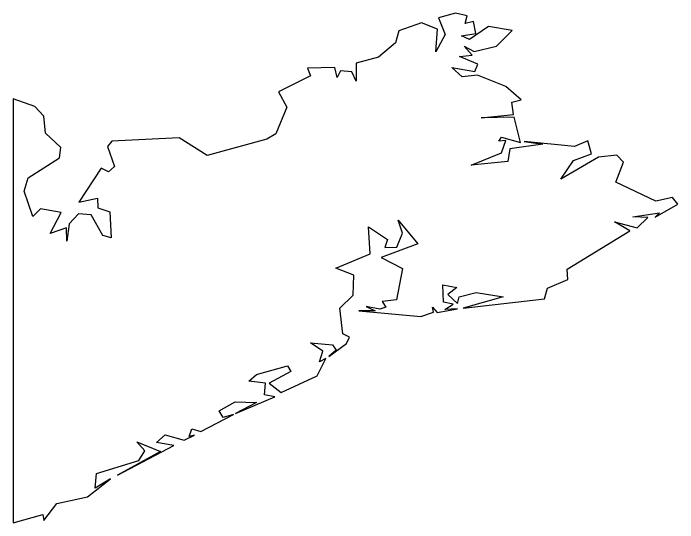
# Model space of a CAD drawing. Header units: metres. Extents: x 0 to 1325, y -1 to 773.
# Drawn here: x 0 to 38.13, y 80.66 to 109.88 of the extents above; entities that cross this region are included whole.
import ezdxf

# ---------------------------------------------------------------- set-up
doc = ezdxf.new("R2010")
doc.units = ezdxf.units.M

msp = doc.modelspace()

# ---------------------------------------------------------------- linework, layer by layer
at = {"layer": 'CUT'}
msp.add_lwpolyline([(1.69, 81.128), (1.76, 80.778), (2.5, 81.758), (4.25, 82.138), (5.58, 83.168), (4.69, 82.638), (4.78, 83.478), (7.21, 84.218), (7.54, 84.788), (7.09, 85.288), (8.45, 84.748), (5.98, 83.388), (9.21, 85.078), (8.22, 85.268), (8.71, 85.698), (9.8, 85.388), (10.4, 85.678), (10.09, 85.598), (10.24, 86.048), (10.76, 85.898), (12.64, 86.868), (12.05, 86.698), (11.82, 87.068), (12.74, 87.598), (13.95, 87.558), (12.76, 86.918), (15.01, 87.878), (14.41, 87.998), (14.47, 88.658), (13.52, 88.768), (13.96, 89.168), (15.73, 89.648), (15.93, 89.338), (14.68, 88.658), (15.37, 88.118), (17.43, 89.088), (17.94, 90.078), (17.57, 89.878), (17.77, 90.488), (17.05, 90.968), (18.32, 90.868), (18.52, 90.548), (18.11, 90.198), (19.12, 90.928), (19.3, 91.308), (18.92, 91.488), (18.74, 92.968), (19.51, 93.718), (19.55, 94.848), (18.51, 95.268), (20.48, 96.088), (20.38, 97.638), (21.47, 96.898), (21.33, 96.448), (22.02, 96.458), (22.34, 97.258), (22.09, 98.008), (23.22, 96.658), (21.11, 95.878), (22.34, 95.248), (21.99, 93.438), (21.16, 93.348), (21.38, 93.028), (21.04, 92.908), (20.26, 93.068), (20.77, 92.818), (19.83, 92.818), (23.38, 92.478), (24.12, 92.738), (24.06, 93.018), (24.33, 92.708), (25.5, 92.918), (24.76, 92.878), (25.24, 93.198), (24.68, 93.308), (24.65, 94.298), (25.45, 94.148), (24.93, 93.748), (25.49, 93.238), (25.58, 93.608), (26.57, 93.858), (28.11, 93.608), (25.81, 92.958), (30.48, 93.498), (30.65, 94.118), (31.82, 94.608), (31.79, 95.208), (35.39, 97.408), (34.5, 97.908), (35.8, 97.568), (36.41, 98.168), (35.56, 98.208), (37.09, 98.428), (36.84, 98.178), (38.13, 98.928), (37.84, 99.308), (36.87, 99.108), (34.57, 100.188), (35.01, 101.338), (34.64, 101.738), (33.58, 101.628), (31.42, 100.358), (32.15, 101.428), (33.19, 101.818), (32.98, 102.568), (32.2, 102.238), (29.32, 102.528), (30.39, 102.368), (28.49, 102.098), (28.38, 101.368), (26.28, 101.168), (28.01, 101.878), (28.27, 102.578), (27.87, 102.548), (28.01, 102.778), (29.1, 102.468), (28.75, 103.918), (26.86, 103.888), (28.7, 104.078), (28.61, 104.778), (29.15, 104.918), (28.26, 105.678), (26.64, 106.338), (25.76, 106.238), (25.16, 106.778), (26.48, 106.548), (26.66, 106.958), (25.61, 107.398), (26.34, 107.468), (25.88, 107.988), (26.44, 107.688), (27.73, 107.998), (28.63, 108.898), (27.27, 109.118), (26.19, 108.378), (25.72, 108.578), (26.54, 108.718), (26.42, 109.408), (25.94, 109.298), (26.04, 109.738), (25.37, 109.878), (24.41, 109.618), (24.79, 108.668), (24.24, 107.658), (24.35, 108.968), (23.43, 109.338), (22.12, 108.868), (21.93, 108.178), (20.96, 107.368), (19.68, 107.008), (19.68, 105.988), (19.42, 106.528), (18.78, 106.578), (18.58, 106.198), (18.45, 106.768), (16.89, 106.738), (17.05, 106.288), (15.22, 105.378), (15.7, 104.498), (15.06, 102.958), (14.56, 102.658), (11.13, 101.718), (9.51, 102.728), (5.66, 102.538), (5.4, 102.228), (5.8, 101.088), (5.47, 100.778), (5.05, 100.988), (3.76, 99.038), (4.84, 99.268), (4.85, 98.718), (5.54, 98.488), (5.61, 96.998), (5.14, 97.138), (4.47, 98.318), (3.75, 98.368), (3.2, 97.808), (3.08, 96.808), (3.05, 97.578), (2.12, 97.238), (2.75, 98.458), (1.57, 98.658), (1.13, 98.218), (0.63, 99.668), (0.86, 100.438), (2.66, 101.588), (2.72, 102.178), (1.84, 102.998), (1.75, 103.968), (1.24, 104.528), (0, 104.978), (0, 80.658), (1.69, 81.128)], close=True, dxfattribs=at)

doc.saveas('drawing.dxf')
